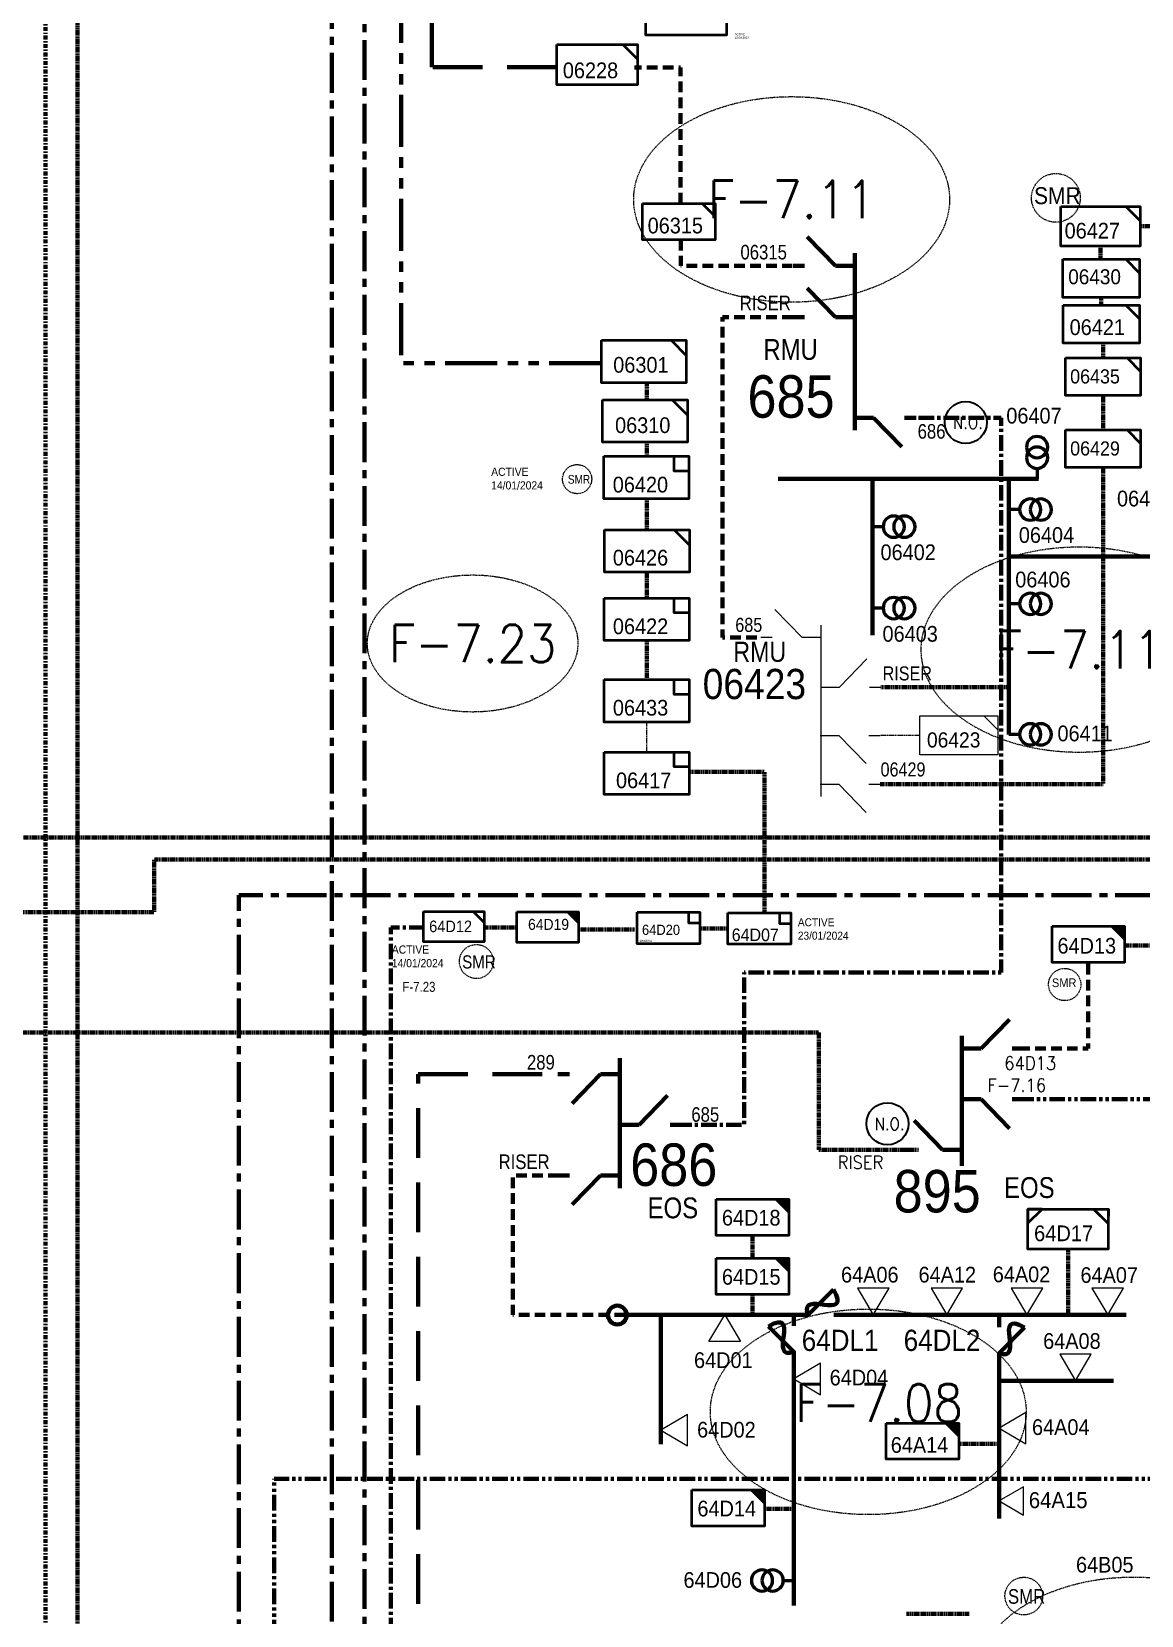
# Model space of a CAD drawing. Header units: metres. Extents: x 65984 to 144644, y -19036 to 23726.
# Drawn here: x 116979 to 117240.2, y 20142.1 to 20515 of the extents above; entities that cross this region are included whole.
import ezdxf
from ezdxf.enums import TextEntityAlignment as Align

# ---------------------------------------------------------------- set-up
doc = ezdxf.new("R2010")
doc.units = ezdxf.units.M
doc.header["$MEASUREMENT"] = 0
for name, pattern in [('( Center )', [2, 1.25, -0.25, 0.25, -0.25]), ('( Hidden )', [0.375, 0.25, -0.125]), ('( Phantom )', [2.5, 1.25, -0.25, 0.25, -0.25, 0.25, -0.25]), ('DGN Style 3', [0.013877, 0, -0.013877]), ('DGN Style 7', [2, 0.9, -0.4, 0.3, -0.4]), ('HIDDEN2', [2381.25, 1587.5, -793.75])]:
    doc.linetypes.add(name, pattern=pattern)
doc.layers.get('0').update_dxf_attribs({"color": 95, "lineweight": 40})
for name, color, linetype, lineweight in [('d_eos', 111, 'Continuous', 40), ('d_eos no', 121, 'Continuous', 40), ('d_fco', 5, 'Continuous', 40), ('d_fco text', 95, 'Continuous', 40), ('d_oh branch', 94, 'Continuous', 40), ('d_switch', 95, 'Continuous', 40), ('d_tf', 1, 'Continuous', 40), ('d_tf no', 6, 'Continuous', 40), ('d_tf_200', 1, 'Continuous', 40), ('d_ug cable', 95, 'Continuous', 40), ('d_ug main line', 95, 'Continuous', 40), ('d_unit sub', 7, 'Continuous', 40), ('FDR  1  16', 234, 'Continuous', 40), ('fedr no', 95, 'Continuous', 40), ('Level 37', 7, 'Continuous', 0), ('O H MAIN FEEDER', 4, 'Continuous', 100), ('SW N O', 114, 'Continuous', 30)]:
    doc.layers.add(name, color=color, linetype=linetype, lineweight=lineweight)
doc.styles.add('NASKHF', font='naskhf.shx', dxfattribs={"height": 8})
doc.styles.add('Style-Arial', font='arial.ttf')
doc.styles.add('Style-ENGINEERING', font='ENGINEERING.shx')
doc.styles.add('Style-msdefault', font='msdefault.shx')
doc.styles.add('Style-STANDARD', font='STANDARD.shx')

# ---------------------------------------------------------------- blocks, each defined once
blk = doc.blocks.new('TF3')
at = {"color": 0, "linetype": 'ByBlock', "lineweight": -2}
for p, q in [((11.3, 9), (18.3, 9)), ((18.3, 9), (18.3, 2))]:
    blk.add_line(p, q, dxfattribs=at)
at = {"color": 0, "linetype": 'ByBlock', "lineweight": -2, "flags": 128}
blk.add_lwpolyline([(18.3, 2), (11.3, 2), (11.3, 9)], dxfattribs=at)
at = {"color": 0, "linetype": 'ByBlock', "lineweight": -2}
blk.add_3dface([(-21.7, 9), (18.3, 9), (18.3, -11), (-21.7, -11)], dxfattribs=at)
blk = doc.blocks.new('TF_8')
at = {"color": 0, "linetype": 'ByBlock', "lineweight": -2}
blk.add_line((6.3, 4.95), (9.9, 1.35), dxfattribs=at)
blk.add_3dface([(-10.1, 4.95), (9.9, 4.95), (9.9, -5.05), (-10.1, -5.05)], dxfattribs=at)
blk = doc.blocks.new('exist.us-1000kva')
at = {"color": 0, "linetype": 'ByBlock', "lineweight": -2, "flags": 128}
blk.add_lwpolyline([(39.99, 12.92), (32.8, 20), (40, 20)], close=True, dxfattribs=at)
at = {"color": 0, "linetype": 'ByBlock', "lineweight": -2, "extrusion": (0, 0, -1)}
blk.add_solid([(-39.99, 12.92), (-32.8, 20), (-40, 20)], dxfattribs=at)
at = {"color": 0, "linetype": 'ByBlock', "lineweight": -2, "xscale": 2, "yscale": 2}
blk.add_blockref('TF_8', (20.2, 10.1), dxfattribs=at)
blk = doc.blocks.new('TFU_20')
at = {"layer": 'd_tf_200', "color": 94, "linetype": 'Continuous', "lineweight": 53}
blk.add_line((0, 10), (0, 0), dxfattribs=at)
for centre in [(0, 30), (0, 20)]:
    blk.add_circle(centre, 10, dxfattribs=at)
blk = doc.blocks.new('TFU_25')
at = {"layer": 'd_tf_200', "color": 7, "linetype": 'Continuous', "lineweight": 53}
blk.add_line((0, 10), (0, 0), dxfattribs=at)
at = {"layer": 'd_tf_200', "color": 7, "linetype": 'Continuous', "lineweight": 53, "extrusion": (0, 0, -1)}
for centre in [(0, 30), (0, 20)]:
    blk.add_circle(centre, 10, dxfattribs=at)
blk = doc.blocks.new('*U771')
at = {"layer": 'd_fco', "color": 94, "linetype": 'Continuous', "lineweight": 100}
blk.add_line((-4.6, 4.21), (-10.13, 4.21), dxfattribs=at)
at = {"layer": 'd_fco', "color": 94, "linetype": 'Continuous', "lineweight": 100, "flags": 128}
blk.add_lwpolyline([(13.02, 4.21), (7.07, 4.21), (-4.4, -7.26)], dxfattribs=at)
at = {"layer": 'd_fco', "color": 94, "linetype": 'Continuous', "lineweight": 100}
blk.add_open_spline([(-4.4, -7.26), (-13, 7.69), (11.58, -7.67), (7.07, 4.21)], degree=3, dxfattribs=at)
blk = doc.blocks.new('*U892')
at = {"layer": 'SW N O', "color": 3}
blk.add_circle((0, 0), 16.8, dxfattribs=at)
at = {"layer": 'SW N O', "color": 3, "style": 'Style-STANDARD'}
blk.add_text('N.O.', height=9.6, dxfattribs=at).set_placement((1.7, -0.2), align=Align.MIDDLE_CENTER)
blk = doc.blocks.new('*U1351')
at = {"layer": 'SW N O', "color": 94}
blk.add_circle((0, 0), 16.8, dxfattribs=at)
at = {"layer": 'SW N O', "color": 94, "style": 'Style-STANDARD'}
blk.add_text('N.O.', height=9.6, dxfattribs=at).set_placement((1.7, -0.2), align=Align.MIDDLE_CENTER)
blk = doc.blocks.new('TRA1_96')
at = {"layer": 'd_tf', "color": 94, "linetype": 'Continuous', "lineweight": 0, "ltscale": 0.00033988, "flags": 128}
blk.add_lwpolyline([(10, -17), (0, 0), (-10, -17)], close=True, dxfattribs=at)
blk = doc.blocks.new('TRA1_95')
at = {"layer": 'd_tf', "color": 94, "linetype": 'Continuous', "lineweight": 0, "ltscale": 0.00033988, "xscale": 1.000046566207833, "yscale": 1.000046566207833, "zscale": 1.000046566207833, "rotation": 180}
blk.add_blockref('TRA1_96', (0, 0), dxfattribs=at)
blk = doc.blocks.new('*U2304')
at = {"layer": 'd_unit sub', "color": 94, "linetype": 'Continuous', "lineweight": 40, "flags": 128}
for points in [[(-9.48, 1.38), (-6.07, 4.73), (-9.48, 4.73)], [(9.49, 1.32), (6.02, 4.73), (9.5, 4.73)]]:
    blk.add_lwpolyline(points, close=True, dxfattribs=at)
at = {"layer": 'd_unit sub', "color": 94, "linetype": 'Continuous', "lineweight": 40, "xscale": 0.94866334575076, "yscale": 0.94866334575076, "zscale": 0.4267622666565712, "rotation": 359.9999999999999}
blk.add_blockref('TF_8', (0.1, 0.04), dxfattribs=at)
blk = doc.blocks.new('TRA1_1519')
at = {"layer": 'd_tf', "color": 94, "linetype": 'Continuous', "lineweight": 0, "ltscale": 0.000305892, "flags": 128}
blk.add_lwpolyline([(10, -17), (0, 0), (-10, -17)], close=True, dxfattribs=at)
blk = doc.blocks.new('TRA1_1518')
at = {"layer": 'd_tf', "color": 94, "linetype": 'Continuous', "lineweight": 0, "ltscale": 0.000305892, "xscale": 1.000046566207833, "yscale": 1.000046566207833, "zscale": 1.000046566207833, "rotation": 180}
blk.add_blockref('TRA1_1519', (0, 0), dxfattribs=at)

msp = doc.modelspace()

# ---------------------------------------------------------------- linework, layer by layer
at = {"layer": 'd_eos', "color": 2, "linetype": 'Continuous', "lineweight": 211, "ltscale": 0.625574}
for p, q in [((117168.17, 20459.86), (117161.51, 20466.73)), ((117172.73, 20462.86), (117172.72, 20421.16)), ((117160.88, 20459.86), (117158.11, 20459.86)), ((117172.73, 20459.86), (117168.17, 20459.86)), ((117168.17, 20447.8), (117161.51, 20454.66)), ((117160.87, 20447.79), (117158.1, 20447.79)), ((117172.72, 20447.79), (117168.17, 20447.79)), ((117172.58, 20424.13), (117177.14, 20424.13)), ((117177.14, 20424.13), (117183.8, 20417.27)), ((117184.44, 20424.13), (117187.2, 20424.13))]:
    msp.add_line(p, q, dxfattribs=at)
at = {"layer": 'd_eos', "color": 7, "linetype": 'Continuous', "lineweight": 13, "ltscale": 0.447498}
for p, q in [((117160.32, 20372.34), (117153.88, 20378.98)), ((117164.72, 20375.24), (117164.72, 20334.93)), ((117153.26, 20372.34), (117150.59, 20372.34)), ((117164.72, 20372.34), (117160.32, 20372.34)), ((117169.13, 20360.68), (117175.57, 20367.31)), ((117164.72, 20360.68), (117169.13, 20360.68)), ((117176.18, 20360.68), (117178.85, 20360.68)), ((117164.58, 20349.32), (117168.99, 20349.32)), ((117168.99, 20349.32), (117175.43, 20342.69)), ((117176.04, 20349.32), (117178.72, 20349.32)), ((117164.58, 20337.8), (117168.99, 20337.8)), ((117168.99, 20337.8), (117175.43, 20331.17)), ((117176.04, 20337.8), (117178.72, 20337.8))]:
    msp.add_line(p, q, dxfattribs=at)
at = {"layer": 'd_eos', "color": 7, "linetype": 'Continuous', "lineweight": 211, "ltscale": 0.625574}
for p, q in [((117202.49, 20275.56), (117209.15, 20282.43)), ((117197.93, 20278.56), (117197.93, 20247.97)), ((117197.93, 20275.56), (117202.49, 20275.56)), ((117209.78, 20275.56), (117212.55, 20275.56)), ((117117.43, 20242.73), (117117.43, 20273.33)), ((117105.58, 20269.53), (117102.81, 20269.53)), ((117112.87, 20269.53), (117106.21, 20262.67)), ((117117.43, 20269.53), (117112.87, 20269.53)), ((117121.98, 20257.63), (117128.65, 20264.5)), ((117197.93, 20263.66), (117202.49, 20263.66)), ((117202.49, 20263.66), (117209.15, 20256.8)), ((117209.78, 20263.66), (117212.55, 20263.66)), ((117117.43, 20257.63), (117121.98, 20257.63)), ((117129.28, 20257.63), (117132.05, 20257.63)), ((117193.37, 20251.76), (117186.71, 20258.62)), ((117186.08, 20251.76), (117183.31, 20251.76)), ((117197.93, 20251.76), (117193.37, 20251.76)), ((117105.58, 20245.73), (117102.81, 20245.73)), ((117112.87, 20245.73), (117106.21, 20238.87)), ((117117.43, 20245.73), (117112.87, 20245.73))]:
    msp.add_line(p, q, dxfattribs=at)
at = {"layer": 'd_oh branch', "color": 7, "linetype": 'Continuous', "lineweight": 100}
for p, q in [((117215.96, 20409.7), (117154.69, 20409.7)), ((117176.9, 20409.7), (117176.9, 20372.91)), ((117209.01, 20409.7), (117209.01, 20349.57)), ((117305.91, 20391.42), (117209.01, 20391.42))]:
    msp.add_line(p, q, dxfattribs=at)
at = {"layer": 'd_oh branch', "color": 94, "linetype": 'Continuous', "lineweight": 100}
for p, q in [((117160.54, 20212.87), (117116.87, 20212.87)), ((117127.08, 20212.87), (117127.08, 20182.45)), ((117236.56, 20212.87), (117168.88, 20212.87)), ((117158.38, 20204.18), (117158.38, 20144.47)), ((117206.71, 20203.23), (117206.71, 20164.93)), ((117233.59, 20197.33), (117206.71, 20197.33))]:
    msp.add_line(p, q, dxfattribs=at)
at = {"layer": 'd_ug cable', "color": 7, "linetype": 'DGN Style 3', "lineweight": 100}
for p, q in [((117239.89, 20469.19), (117244.46, 20469.19)), ((117230.59, 20461.44), (117230.56, 20464.52)), ((117230.76, 20450.65), (117230.66, 20452.4)), ((117231.15, 20438.21), (117231.15, 20441.65)), ((117231.15, 20421.24), (117231.15, 20429.38))]:
    msp.add_line(p, q, dxfattribs=at)
at = {"layer": 'd_ug cable', "color": 36, "linetype": 'DGN Style 3', "lineweight": 13}
msp.add_line((117123.72, 20352.45), (117123.72, 20345.38), dxfattribs=at)
at = {"layer": 'd_ug cable', "color": 7, "linetype": 'DGN Style 3', "lineweight": 13}
msp.add_line((117188.01, 20349.32), (117178.72, 20349.32), dxfattribs=at)
at = {"layer": 'd_ug cable', "color": 94, "linetype": 'DGN Style 3', "lineweight": 100}
for p, q in [((117148.66, 20226.21), (117148.66, 20231.6)), ((117222.91, 20228.32), (117222.91, 20212.87)), ((117148.66, 20212.85), (117148.66, 20217.67)), ((117206.71, 20182.55), (117197.2, 20182.55))]:
    msp.add_line(p, q, dxfattribs=at)
at = {"layer": 'd_ug cable', "color": 5, "linetype": 'DGN Style 3', "lineweight": 100}
msp.add_line((117184.92, 20142.48), (117199.66, 20142.48), dxfattribs=at)
at = {"layer": 'd_ug cable', "color": 11, "linetype": 'DGN Style 3', "lineweight": 100, "flags": 128}
msp.add_lwpolyline([(116936.07, 20791.07), (116989.75, 20791.07), (116989.75, 20008.05), (117030.6, 20008.05), (117030.6, 19932.59), (125125.2, 19932.59), (125125.2, 22069.98), (125473.72, 22069.98)], dxfattribs=at)
at = {"layer": 'd_ug cable', "color": 7, "linetype": '( Hidden )', "lineweight": 158, "ltscale": 10, "flags": 128}
for points in [[(117131.7, 20474.54), (117131.7, 20506.61), (117120.86, 20506.61)], [(117131.76, 20466.01), (117131.76, 20459.86), (117157.87, 20459.86)], [(117158.1, 20447.79), (117141.61, 20447.79), (117141.61, 20372.34), (117150.59, 20372.34)]]:
    msp.add_lwpolyline(points, dxfattribs=at)
at = {"layer": 'd_ug cable', "color": 36, "linetype": 'DGN Style 3', "lineweight": 100, "flags": 128}
for points in [[(117123.8, 20428.33), (117123.8, 20432.48)], [(117123.8, 20415.23), (117123.8, 20418.4)], [(117123.8, 20397.8), (117123.8, 20405.12)], [(117123.8, 20381.64), (117123.8, 20387.8)], [(117123.8, 20362.45), (117123.8, 20371.72)], [(117133.73, 20340.74), (117151.46, 20340.74), (117151.46, 20307.57)], [(117085.47, 20304.1), (117093.23, 20304.1)], [(117107.54, 20303.59), (117120.87, 20303.59)], [(117136.06, 20303.87), (117142.86, 20303.87)]]:
    msp.add_lwpolyline(points, dxfattribs=at)
at = {"layer": 'd_ug cable', "color": 7, "linetype": 'DGN Style 3', "lineweight": 100, "flags": 128}
for points in [[(114510.55, 20244.15), (115302.41, 20244.15), (115302.41, 20325.3), (117309, 20325.3), (117309, 20421.26)], [(117231.16, 20412.42), (117231.16, 20412.42), (117231.16, 20412.42), (117231.16, 20337.8), (117178.72, 20337.8)]]:
    msp.add_lwpolyline(points, dxfattribs=at)
at = {"layer": 'd_ug cable', "color": 40, "linetype": 'DGN Style 3', "lineweight": 100, "flags": 128}
msp.add_lwpolyline([(117178.85, 20360.68), (117209.01, 20360.68)], dxfattribs=at)
at = {"layer": 'd_ug cable', "color": 194, "linetype": 'DGN Style 3', "lineweight": 100, "flags": 128}
msp.add_lwpolyline([(116689.89, 20356.51), (116730.84, 20356.51), (116730.84, 20307.68), (117007.79, 20307.68), (117007.79, 20320.06), (117288.88, 20320.06), (117288.88, 20305.5)], dxfattribs=at)
at = {"layer": 'd_ug cable', "color": 11, "linetype": 'DGN Style 3', "lineweight": 158, "flags": 128}
msp.add_lwpolyline([(117236.22, 20299.84), (117262.39, 20299.84), (117262.39, 20272.51)], dxfattribs=at)
at = {"layer": 'd_ug cable', "color": 11, "linetype": '( Hidden )', "lineweight": 158, "ltscale": 10, "flags": 128}
msp.add_lwpolyline([(117211.42, 20275.56), (117227.69, 20275.56), (117227.69, 20295.84)], dxfattribs=at)
at = {"layer": 'd_ug cable', "color": 3, "linetype": 'DGN Style 3', "lineweight": 100, "flags": 128}
msp.add_lwpolyline([(116800.64, 20272), (116800.64, 20279.39), (116962.43, 20279.39), (116962.43, 20279.39), (117164.25, 20279.39), (117164.25, 20251.76), (117187.83, 20251.76)], dxfattribs=at)
at = {"layer": 'd_ug cable', "color": 94, "linetype": '( Phantom )', "lineweight": 158, "ltscale": 2.94, "flags": 128}
msp.add_lwpolyline([(117211.17, 20263.66), (117246.07, 20263.66), (117246.07, 20174.29), (117036.06, 20174.29), (117036.06, 20170.22), (117036.06, 20170.22), (117036.06, 19740.48), (114643.89, 19740.48), (114643.89, 19910.4), (114643.89, 19910.4), (114643.89, 20133.71)], dxfattribs=at)
at = {"layer": 'd_ug cable', "color": 94, "linetype": '( Hidden )', "lineweight": 158, "ltscale": 10, "flags": 128}
msp.add_lwpolyline([(117103.03, 20245.73), (117092.26, 20245.73), (117092.26, 20212.87), (117117.73, 20212.87)], dxfattribs=at)
at = {"layer": 'd_ug cable', "color": 94, "linetype": 'DGN Style 3', "lineweight": 100, "flags": 128}
msp.add_lwpolyline([(117158.38, 20167.19), (117151.44, 20167.19)], dxfattribs=at)
at = {"layer": 'd_ug cable', "color": 1, "linetype": 'DGN Style 3', "lineweight": 13}
msp.add_circle((117220.05, 20475.88), 5.74, dxfattribs=at)
at = {"layer": 'd_ug cable', "color": 2, "linetype": 'DGN Style 3', "lineweight": 13}
for centre, radius in [((117107.37, 20409.66), 3.43), ((117083.66, 20296.07), 4), ((117212.5, 20146.66), 4.44)]:
    msp.add_circle(centre, radius, dxfattribs=at)
at = {"layer": 'd_ug cable', "color": 2, "linetype": 'DGN Style 3', "lineweight": 0}
msp.add_circle((117222.13, 20290.66), 3.8, dxfattribs=at)
at = {"layer": 'd_ug main line', "color": 191, "linetype": 'DGN Style 7', "lineweight": 140, "flags": 128}
msp.add_lwpolyline([(125136.56, 22351.77), (116982.25, 22351.77), (116982.25, 20302.89), (116982.25, 20302.89), (116982.25, 19904.76), (116245.06, 19904.76), (116245.06, 20043.28)], dxfattribs=at)
at = {"layer": 'd_ug main line', "color": 7, "linetype": 'HIDDEN2', "lineweight": 140, "ltscale": 0.00735}
msp.add_lwpolyline([(117102.58, 20506.69), (117073.16, 20506.69), (117073.16, 20778.51), (117073.16, 20778.51)], dxfattribs=at)
at = {"layer": 'd_ug main line', "color": 36, "linetype": '( Phantom )', "lineweight": 140, "ltscale": 9.8, "flags": 128}
msp.add_lwpolyline([(117113.07, 20436.99), (117065.96, 20436.99), (117065.96, 20734.72), (117085.87, 20734.72)], dxfattribs=at)
at = {"layer": 'd_ug main line', "color": 94, "linetype": '( Center )', "lineweight": 140, "ltscale": 2.94, "flags": 128}
msp.add_lwpolyline([(117130.66, 20257.63), (117146.66, 20257.63), (117146.66, 20293.52), (117207.14, 20293.52), (117207.14, 20424.13), (117187.2, 20424.13)], dxfattribs=at)
at = {"layer": 'd_ug main line', "color": 21, "linetype": '( Center )', "lineweight": 158, "ltscale": 7.500037, "flags": 128}
msp.add_lwpolyline([(117539.27, 20345.83), (117511.72, 20345.83), (117511.72, 20311.68), (117027.71, 20311.68), (117027.71, 19733.15), (114574.25, 19733.15), (114574.25, 20133.71)], dxfattribs=at)
at = {"layer": 'd_ug main line', "color": 36, "linetype": '( Center )', "lineweight": 140, "ltscale": 2.94, "flags": 128}
msp.add_lwpolyline([(117071.48, 20304.06), (117063.5, 20304.06), (117063.5, 19973.38)], dxfattribs=at)
at = {"layer": 'd_ug main line', "color": 94, "linetype": 'HIDDEN2', "lineweight": 158, "ltscale": 0.00735}
msp.add_lwpolyline([(117110.29, 19978.66), (117110.29, 19987.32), (117069.97, 19987.32), (117069.97, 20269.53), (117103.96, 20269.53)], dxfattribs=at)
at = {"layer": 'FDR  1  16', "color": 1, "linetype": '( Center )', "lineweight": 70, "ltscale": 7.500037, "flags": 128}
msp.add_lwpolyline([(117272.52, 20741.75), (117272.52, 20791.93), (117049.6, 20791.93), (117049.6, 19962.63)], dxfattribs=at)
at = {"layer": 'FDR  1  16', "color": 30, "linetype": '( Center )', "lineweight": 200, "ltscale": 7.500037, "flags": 128}
msp.add_lwpolyline([(117057.36, 19948.66), (117057.36, 20518.91), (117123.56, 20518.91)], dxfattribs=at)
at = {"layer": 'fedr no', "color": 82, "linetype": 'DGN Style 3', "lineweight": 13, "true_color": 0x1dc70e}
for centre, major_axis in [((117157.86, 20475.52), (37.17, 0)), ((117225.52, 20369.51), (37.17, 0)), ((117082.77, 20370.96), (24.78, 0)), ((117175.89, 20190.05), (37.17, 0)), ((117238.32, 20126.95), (37.17, 0))]:
    msp.add_ellipse(centre, major_axis=major_axis, ratio=0.651175, dxfattribs=at)
at = {"layer": 'O H MAIN FEEDER', "color": 94, "lineweight": 211, "ltscale": 0.488306}
msp.add_circle((117116.83, 20212.84), 2.21, dxfattribs=at)

# ---------------------------------------------------------------- block references
at = {"layer": 'd_fco', "color": 94, "linetype": 'Continuous', "lineweight": 100, "xscale": 0.5224835129506701, "yscale": 0.5224835129506701, "zscale": 0.5224835129506701}
for p, rotation in [((117165.41, 20215.08), 180.0000000006), ((117156.18, 20207.88), 270.0000000006)]:
    msp.add_blockref('*U771', p, dxfattribs=dict(at, rotation=rotation))
at = {"layer": 'd_fco', "color": 94, "linetype": 'Continuous', "lineweight": 100, "extrusion": (0, 0, -1), "xscale": 0.5224835129506701, "yscale": 0.5224835129506701, "zscale": 0.5224835129506701, "rotation": 270.0000000006}
msp.add_blockref('*U771', (-117208.91, 20207.58), dxfattribs=at)
at = {"layer": 'd_tf', "color": 94, "linetype": 'Continuous', "lineweight": 0, "ltscale": 0.00033988, "xscale": 0.37, "yscale": 0.37, "zscale": 0.37}
for p, rotation in [((117177.08, 20212.87), 359.9999999999999), ((117194.36, 20212.87), 359.9999999999999), ((117213.25, 20212.87), 359.9999999999999), ((117232.25, 20212.87), 359.9999999999999), ((117224.65, 20197.33), 359.9999999999999), ((117158.39, 20197.79), 269.9999999999999), ((117127.05, 20185.74), 269.9999999999999), ((117206.72, 20186.23), 269.9999999999999)]:
    msp.add_blockref('TRA1_95', p, dxfattribs=dict(at, rotation=rotation))
at = {"layer": 'd_tf', "color": 94, "linetype": 'Continuous', "lineweight": 0, "ltscale": 0.00033988, "extrusion": (0, 0, -1), "xscale": 0.37, "yscale": 0.37, "zscale": 0.37, "rotation": 180}
msp.add_blockref('TRA1_95', (-117142.1, 20212.87), dxfattribs=at)
at = {"layer": 'd_tf', "color": 94, "linetype": 'Continuous', "lineweight": 0, "ltscale": 0.000305892, "xscale": 0.333, "yscale": 0.333, "zscale": 0.333, "rotation": 269.9999999999999}
msp.add_blockref('TRA1_1518', (117206.74, 20169.06), dxfattribs=at)
at = {"layer": 'd_tf no', "color": 121, "linetype": 'Continuous', "lineweight": 40, "xscale": 0.5, "yscale": 0.5, "zscale": 0.1300771388769227, "rotation": 359.9999999999999}
msp.add_blockref('TF3', (117124.53, 20410.55), dxfattribs=at)
at = {"layer": 'd_tf no', "color": 2, "linetype": 'Continuous', "lineweight": 40, "xscale": 0.7136682889788064, "yscale": 0.7136682889788064, "zscale": 0.4267622666565712, "rotation": 359.9999999999999}
msp.add_blockref('TF_8', (117078.4, 20304.32), dxfattribs=at)
at = {"layer": 'd_tf_200', "color": 7, "linetype": 'Continuous', "lineweight": 53, "xscale": 0.25, "yscale": 0.25, "zscale": 0.25}
for p, rotation in [((117215.63, 20409.7), 359.9999999999999), ((117209.01, 20402.49), 269.9999999999998), ((117176.9, 20398.46), 269.9999999999998), ((117176.9, 20379.29), 269.9999999999998), ((117209.01, 20380.3), 269.9999999999998), ((117209.01, 20349.57), 269.9999999999998)]:
    msp.add_blockref('TFU_25', p, dxfattribs=dict(at, rotation=rotation))
at = {"layer": 'd_tf_200', "color": 94, "linetype": 'Continuous', "lineweight": 53, "extrusion": (0, 0, -1), "xscale": 0.25, "yscale": 0.25, "zscale": 0.25, "rotation": 269.9999999999997}
msp.add_blockref('TFU_20', (-117158.38, 20150.34), dxfattribs=at)
at = {"layer": 'd_unit sub', "color": 30, "linetype": 'Continuous', "lineweight": 40, "xscale": 0.9499999999999998, "yscale": 0.9499999999999998, "zscale": 0.4267622666565712, "rotation": 359.9999999999999}
msp.add_blockref('TF_8', (117133.15, 20518.97), dxfattribs=at)
at = {"layer": 'd_unit sub', "color": 7, "linetype": 'Continuous', "lineweight": 40, "rotation": 359.9999999999999}
for p, xscale, yscale, zscale in [((117112.18, 20507.28), 0.9499999999999998, 0.9499999999999998, 0.4267622666565712), ((117131.41, 20470.32), 0.8535245333131425, 0.8535245333131425, 0.4267622666565712), ((117230.81, 20456.97), 0.9037932967353044, 0.9037932967353044, 0.3456774359918227), ((117230.85, 20446.2), 0.9, 0.9, 0.4267622666565712), ((117231.24, 20433.83), 0.8825086341879798, 0.8825086341879798, 0.3840860399909141), ((117231.24, 20416.87), 0.8825086341879798, 0.8825086341879798, 0.3840860399909141)]:
    msp.add_blockref('TF_8', p, dxfattribs=dict(at, xscale=xscale, yscale=yscale, zscale=zscale))
at = {"layer": 'd_unit sub', "color": 2, "linetype": 'Continuous', "lineweight": 40, "rotation": 359.9999999999999}
for name, p, xscale, yscale, zscale in [('TF_8', (117230.65, 20469.24), 0.9338748375780415, 0.9338748375780415, 0.4267622666565712), ('TF3', (117150.88, 20304.24), 0.3699084098014283, 0.3699084098014283, 0.1300771388769227)]:
    msp.add_blockref(name, p, dxfattribs=dict(at, xscale=xscale, yscale=yscale, zscale=zscale))
at = {"layer": 'd_unit sub', "color": 36, "linetype": 'Continuous', "lineweight": 40, "zscale": 0.4267622666565712, "rotation": 359.9999999999999}
for p in [(117123.17, 20437.41), (117123.47, 20423.38), (117123.89, 20392.78)]:
    msp.add_blockref('TF_8', p, dxfattribs=at)
at = {"layer": 'd_unit sub', "color": 36, "linetype": 'Continuous', "lineweight": 40, "rotation": 359.9999999999999}
for name, p, xscale, yscale, zscale in [('TF3', (117124.57, 20377.14), 0.5, 0.5, 0.1300771388769227), ('TF3', (117124.57, 20357.95), 0.5, 0.5, 0.1300771388769227), ('TF3', (117124.58, 20340.88), 0.5, 0.5, 0.1300771388769227), ('exist.us-1000kva', (117093.2, 20300.54), 0.362326038479223, 0.362326038479223, 0.4267622666565712), ('TF3', (117129.49, 20304.34), 0.3699084098014283, 0.3699084098014283, 0.1300771388769227)]:
    msp.add_blockref(name, p, dxfattribs=dict(at, xscale=xscale, yscale=yscale, zscale=zscale))
at = {"layer": 'd_unit sub', "color": 7, "linetype": 'Continuous', "lineweight": 13, "xscale": 0.9183633378350129, "yscale": 0.9183633378350129, "zscale": 0.0907391078086794, "rotation": 359.9999999999999}
msp.add_blockref('TF_8', (117197.28, 20349.37), dxfattribs=at)
at = {"layer": 'd_unit sub', "color": 11, "linetype": 'Continuous', "lineweight": 40, "xscale": 0.4267622666565712, "yscale": 0.4267622666565712, "zscale": 0.4267622666565712, "rotation": 359.9999999999999}
msp.add_blockref('exist.us-1000kva', (117219.15, 20295.84), dxfattribs=at)
at = {"layer": 'd_unit sub', "color": 94, "linetype": 'Continuous', "lineweight": 40, "xscale": 0.4267622666565712, "yscale": 0.4267622666565712, "zscale": 0.4267622666565712, "rotation": 359.9999999999999}
for p in [(117140.13, 20231.6), (117140.13, 20217.67), (117180.13, 20178.88), (117134.37, 20163.12)]:
    msp.add_blockref('exist.us-1000kva', p, dxfattribs=at)
at = {"layer": 'd_unit sub', "color": 94, "linetype": 'Continuous', "lineweight": 40}
msp.add_blockref('*U2304', (117222.9, 20233.07), dxfattribs=at)
at = {"layer": 'SW N O', "color": 94, "xscale": 0.2949726393296293, "yscale": 0.2949726393296293, "zscale": 0.2949726393296293}
msp.add_blockref('*U1351', (117198.84, 20422.98), dxfattribs=at)
at = {"layer": 'SW N O', "color": 3, "xscale": 0.2949726393296293, "yscale": 0.2949726393296293, "zscale": 0.2949726393296293}
msp.add_blockref('*U892', (117180.41, 20257.88), dxfattribs=at)

# ---------------------------------------------------------------- texts
at = {"layer": 'd_eos no', "color": 2, "linetype": 'Continuous', "lineweight": 140, "style": 'Style-Arial', "width": 0.88}
msp.add_text('685', height=10, dxfattribs=at).set_placement((117147.46, 20434.12), align=Align.TOP_LEFT)
at = {"layer": 'd_eos no', "color": 7, "linetype": 'Continuous', "lineweight": 13, "style": 'Style-Arial', "width": 0.88}
msp.add_text('06423', height=7.118, dxfattribs=at).set_placement((117136.92, 20364.98), align=Align.TOP_LEFT)
at = {"layer": 'd_eos no', "color": 7, "linetype": 'Continuous', "lineweight": 140, "style": 'Style-Arial', "width": 0.88}
msp.add_text('686', height=10, dxfattribs=at).set_placement((117140.37, 20243.24), align=Align.RIGHT)
msp.add_text('895', height=10, dxfattribs=at).set_placement((117181.86, 20247), align=Align.TOP_LEFT)
at = {"layer": 'd_fco text', "color": 94, "linetype": 'Continuous', "lineweight": 80, "style": 'Style-msdefault', "width": 0.916667}
for s, p in [('64DL1', (117160.24, 20209.38)), ('64DL2', (117184.23, 20209.38))]:
    msp.add_text(s, height=4.998, dxfattribs=at).set_placement(p, align=Align.TOP_LEFT)
at = {"layer": 'd_switch', "color": 7, "linetype": 'Continuous', "lineweight": 30, "style": 'Style-ENGINEERING', "width": 0.857143}
for s, p in [('06315', (117145.81, 20464.82)), ('RISER', (117145.65, 20452.86))]:
    msp.add_text(s, height=3.43, dxfattribs=at).set_placement(p, align=Align.TOP_LEFT)
at = {"layer": 'd_switch', "color": 94, "linetype": 'Continuous', "lineweight": 30, "style": 'Style-ENGINEERING', "width": 0.857143}
msp.add_text('686', height=3.43, dxfattribs=at).set_placement((117187.51, 20422.62), align=Align.TOP_LEFT)
at = {"layer": 'd_switch', "color": 1, "linetype": 'Continuous', "lineweight": 30, "ltscale": 0.743549, "style": 'Style-ENGINEERING', "width": 0.857143}
msp.add_text('SMR', height=2.065, rotation=0.0026, dxfattribs=at).set_placement((117105.18, 20410.64), align=Align.TOP_LEFT)
at = {"layer": 'd_switch', "color": 7, "linetype": 'Continuous', "lineweight": 13, "style": 'Style-ENGINEERING', "width": 0.857143}
for s, p in [('685', (117144.6, 20377)), ('06429', (117178.79, 20342.96))]:
    msp.add_text(s, height=3.316, dxfattribs=at).set_placement(p, align=Align.TOP_LEFT)
msp.add_text('RISER', height=3.316, rotation=359.9925, dxfattribs=at).set_placement((117190.89, 20365.57), align=Align.TOP_RIGHT)
at = {"layer": 'd_switch', "color": 1, "linetype": 'Continuous', "lineweight": 30, "style": 'Style-ENGINEERING', "width": 0.857143}
for height, p in [(3.104, (117080.31, 20297.54)), (3.449, (117208.77, 20148.3))]:
    msp.add_text('SMR', height=height, rotation=0.0026, dxfattribs=at).set_placement(p, align=Align.TOP_LEFT)
at = {"layer": 'd_switch', "color": 36, "linetype": 'Continuous', "lineweight": 30, "style": 'Style-msdefault', "width": 0.857143}
msp.add_text('F-7.23', height=2.349, dxfattribs=at).set_placement((117066.24, 20291.29), align=Align.TOP_LEFT)
at = {"layer": 'd_switch', "color": 7, "linetype": 'Continuous', "lineweight": 30, "style": 'Style-ENGINEERING', "width": 0.857143}
for s, p in [('289', (117102.12, 20270.64)), ('685', (117140.81, 20258.35))]:
    msp.add_text(s, height=3.43, dxfattribs=at).set_placement(p, align=Align.RIGHT)
msp.add_text('RISER', height=3.43, rotation=359.9925, dxfattribs=at).set_placement((117088.88, 20247.22))
at = {"layer": 'd_tf no', "color": 7, "linetype": 'Continuous', "lineweight": 40, "style": 'Style-msdefault', "width": 0.945946}
for s, height, p in [('06228', 3.7, (117104.01, 20507.76)), ('06315', 3.7, (117123.97, 20471.22)), ('06430', 3.527, (117222.96, 20459.07)), ('06421', 3.7, (117223.29, 20447.29)), ('06435', 3.33, (117223.41, 20435.51)), ('06407', 3.7, (117208.39, 20426.45)), ('06429', 3.33, (117223.41, 20418.55)), ('06405', 3.7, (117234.44, 20406.94)), ('06404', 3.7, (117211.33, 20398.35)), ('06402', 3.7, (117178.78, 20394.29)), ('06406', 3.7, (117210.49, 20387.87)), ('06403', 3.7, (117179.25, 20375.08)), ('06411', 3.7, (117220.43, 20351.63)), ('1000KVA', 0.521, (117122, 20301.19))]:
    msp.add_text(s, height=height, dxfattribs=at).set_placement(p, align=Align.TOP_LEFT)
at = {"layer": 'd_tf no', "color": 2, "linetype": 'Continuous', "lineweight": 40, "style": 'Style-msdefault', "width": 0.945946}
msp.add_text('06427', height=3.7, dxfattribs=at).set_placement((117222.11, 20470.01), align=Align.TOP_LEFT)
at = {"layer": 'd_tf no', "color": 36, "linetype": 'Continuous', "lineweight": 40, "style": 'Style-msdefault', "width": 0.945946}
for s, height, p in [('06301', 3.7, (117115.87, 20438.42)), ('06310', 3.7, (117116.3, 20424.21)), ('06426', 3.7, (117115.78, 20393.02)), ('06422', 3.7, (117115.79, 20376.86)), ('06433', 3.7, (117115.79, 20357.68)), ('06417', 3.7, (117116.52, 20340.58)), ('64D19', 2.587, (117095.82, 20306.12)), ('64D20', 2.401, (117122.64, 20304.74))]:
    msp.add_text(s, height=height, dxfattribs=at).set_placement(p, align=Align.TOP_LEFT)
at = {"layer": 'd_tf no', "color": 121, "linetype": 'Continuous', "lineweight": 40, "style": 'Style-msdefault', "width": 0.945946}
for s, height, p in [('06420', 3.7, (117115.76, 20410.22)), ('64D12', 2.712, (117072.53, 20305.71)), ('64D07', 2.974, (117143.76, 20303.85))]:
    msp.add_text(s, height=height, dxfattribs=at).set_placement(p, align=Align.TOP_LEFT)
at = {"layer": 'd_tf no', "color": 7, "linetype": 'Continuous', "lineweight": 13, "style": 'Style-msdefault', "width": 0.945946}
msp.add_text('06423', height=3.577, dxfattribs=at).set_placement((117189.71, 20350.04), align=Align.TOP_LEFT)
at = {"layer": 'd_tf no', "color": 11, "linetype": 'Continuous', "lineweight": 40, "style": 'Style-msdefault', "width": 0.945946}
msp.add_text('64D13', height=3.7, dxfattribs=at).set_placement((117220.43, 20301.64), align=Align.TOP_LEFT)
at = {"layer": 'd_tf no', "color": 1, "linetype": 'Continuous', "lineweight": 13, "style": 'Style-msdefault', "width": 0.945946}
msp.add_text('SMR', height=2.053, rotation=359.9925, dxfattribs=at).set_placement((117219.12, 20292.11), align=Align.TOP_LEFT)
at = {"layer": 'd_tf no', "color": 94, "linetype": 'Continuous', "lineweight": 40, "style": 'Style-msdefault'}
for s, height, width, p in [('64D18', 3.7, 0.945946, (117141.45, 20237.61)), ('64D17', 3.7, 0.953514, (117214.92, 20233.93)), ('64D15', 3.7, 0.945946, (117141.45, 20223.69)), ('64A06', 3.7, 0.945946, (117169.49, 20224.19)), ('64A12', 3.7, 0.945946, (117187.73, 20224.2)), ('64A02', 3.7, 0.945946, (117205.2, 20224.27)), ('64A07', 3.7, 0.945946, (117225.84, 20224.11)), ('64A08', 3.7, 0.945946, (117217.06, 20208.57)), ('64D01', 3.7, 0.945946, (117134.88, 20204.07)), ('64D04', 3.7, 0.945946, (117166.81, 20199.97)), ('64A04', 3.7, 0.945946, (117214.43, 20188.3)), ('64D02', 3.7, 0.945946, (117135.61, 20187.69)), ('64A14', 3.7, 0.945946, (117181.19, 20184.1)), ('64D14', 3.7, 0.945946, (117135.68, 20169.13)), ('64A15', 3.781, 0.945946, (117213.68, 20171.15))]:
    msp.add_text(s, height=height, dxfattribs=dict(at, width=width)).set_placement(p, align=Align.TOP_LEFT)
at = {"layer": 'd_tf no', "color": 5, "linetype": 'Continuous', "lineweight": 40, "style": 'Style-msdefault', "width": 0.945946}
msp.add_text('64B05', height=3.7, dxfattribs=at).set_placement((117224.79, 20155.9), align=Align.TOP_LEFT)
at = {"layer": 'd_tf no', "color": 94, "linetype": 'Continuous', "lineweight": 40, "style": 'Style-msdefault', "width": 0.945946}
msp.add_text('64D06', height=3.7, dxfattribs=at).set_placement((117146.19, 20152.31), align=Align.TOP_RIGHT)
at = {"layer": 'd_tf no', "color": 121, "lineweight": 13, "insert": (117144.45, 20514.63), "char_height": 0.4758, "attachment_point": 1, "style": 'NASKHF'}
msp.add_mtext('\\Fmsdefault;\\H1x;\\W0.925;ACTIVE\\P12.09.2023', dxfattribs=at)
at = {"layer": 'd_tf no', "color": 2, "lineweight": 13, "insert": (117214.91, 20478.4), "char_height": 3.9949, "attachment_point": 1, "style": 'NASKHF'}
msp.add_mtext('\\Fmsdefault;\\H1x;\\W0.925;SMR\\P', dxfattribs=at)
at = {"layer": 'd_tf no', "color": 121, "linetype": 'Continuous', "lineweight": 40, "attachment_point": 1, "style": 'NASKHF'}
for s, insert, char_height in [('\\Fmsdefault;\\H1x;\\W0.945946;ACTIVE\\P14/01/2024', (117087.15, 20412.35), 1.9213), ('\\Fmsdefault;\\H1x;\\W0.945946;ACTIVE\\P23/01/2024', (117159.32, 20306.25), 1.8854), ('\\Fmsdefault;\\H1x;\\W0.945946;ACTIVE\\P14/01/2024', (117063.76, 20299.86), 1.9213)]:
    msp.add_mtext(s, dxfattribs=dict(at, insert=insert, char_height=char_height))
at = {"layer": 'fedr no', "color": 94, "linetype": 'Continuous', "lineweight": 40, "insert": (117157.86, 20475.52), "char_height": 8.852, "attachment_point": 5, "style": 'Style-STANDARD'}
msp.add_mtext('F-7.11', dxfattribs=at)
at = {"layer": 'fedr no', "color": 6, "linetype": 'Continuous', "lineweight": 40, "attachment_point": 5, "style": 'Style-STANDARD'}
for s, insert, char_height in [('F-7.23', (117082.77, 20370.96), 8.852), ('F-7.11\\P', (117225.52, 20369.51), 8.852), ('F-7.16', (117210.86, 20266.94), 3.095), ('RISER', (117174.06, 20248.79), 3.095), ('F-7.08', (117178.45, 20192.1), 8.852)]:
    msp.add_mtext(s, dxfattribs=dict(at, insert=insert, char_height=char_height))
at = {"layer": 'fedr no', "color": 6, "linetype": 'Continuous', "lineweight": 40, "insert": (117214.01, 20272.13), "char_height": 3.095, "attachment_point": 5, "rotation": 359.9925, "style": 'Style-STANDARD'}
msp.add_mtext('64D13', dxfattribs=at)
at = {"layer": 'Level 37', "color": 2, "linetype": 'Continuous', "lineweight": 100, "style": 'Style-msdefault', "width": 0.86}
msp.add_text('RMU', height=4.9, dxfattribs=at).set_placement((117151.2, 20442.64), align=Align.TOP_LEFT)
at = {"layer": 'Level 37', "color": 7, "linetype": 'Continuous', "lineweight": 13, "style": 'Style-msdefault', "width": 0.86}
msp.add_text('RMU', height=4.737, dxfattribs=at).set_placement((117144.15, 20371.37), align=Align.TOP_LEFT)
at = {"layer": 'Level 37', "color": 7, "linetype": 'Continuous', "lineweight": 100, "style": 'Style-msdefault', "width": 0.86}
msp.add_text('EOS', height=4.9, dxfattribs=at).set_placement((117207.85, 20245.3), align=Align.TOP_LEFT)
msp.add_text('EOS', height=4.9, dxfattribs=at).set_placement((117135.85, 20235.62), align=Align.RIGHT)

doc.saveas('drawing.dxf')
